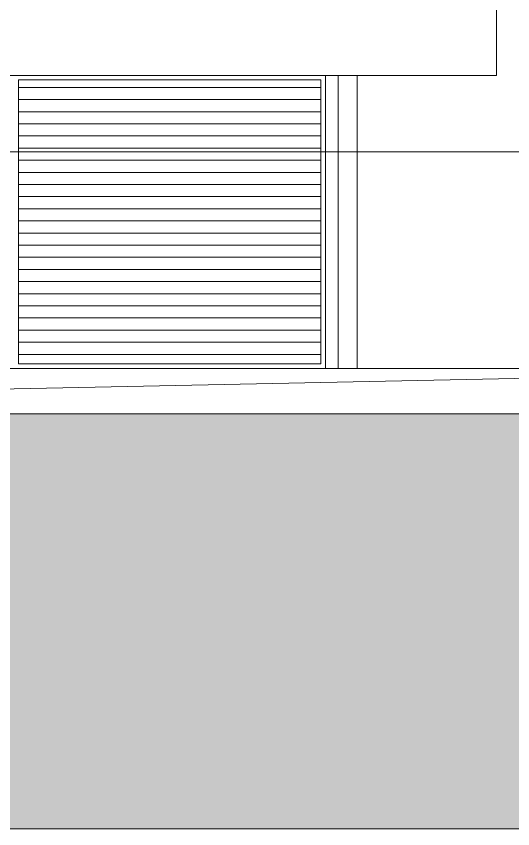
# Model space of a CAD drawing. Header units: metres. Extents: x -45 to 1930, y -347 to 488.
# Drawn here: x 162.56 to 166.46, y -230.52 to -224.14 of the extents above; entities that cross this region are included whole.
import ezdxf

# ---------------------------------------------------------------- set-up
doc = ezdxf.new("R2010")
doc.units = ezdxf.units.M
doc.layers.add('FLOATINGWINDOWS', color=2, linetype='Continuous', plot=False)
for name, color, linetype in [('SRAFY', 3, 'Continuous'), ('srafy sklo', 252, 'Continuous'), ('ZARIZOVAKY', 251, 'Continuous')]:
    doc.layers.add(name, color=color, linetype=linetype)

msp = doc.modelspace()

# ---------------------------------------------------------------- hatches: boundary and pattern name
at = {"layer": 'SRAFY', "linetype": 'Continuous', "lineweight": 0}
msp.add_hatch(color=251, dxfattribs=at).paths.add_polyline_path([(91.911552, -228.810463), (104.993653, -228.406681), (122.596946, -227.884686), (160.264546, -227.111327), (160.264546, -227.261327), (171.7212, -227.261327), (171.71783, -227.029294), (208.927433, -226.550192), (208.921893, -230.518235), (91.911552, -230.518235)])
at = {"layer": 'srafy sklo', "linetype": 'Continuous', "lineweight": 0}
h = msp.add_hatch(dxfattribs=at)
h.set_pattern_fill('LINE', color=256, scale=0.03, style=0)
h.set_pattern_definition([(0, (25.48285, -140.40241), (0, 0.09525), [])])
h.paths.add_polyline_path([(164.956694, -226.869454), (164.956694, -224.639454), (162.582371, -224.639454), (162.582371, -226.869454)])
h.paths.add_polyline_path([(162.512371, -226.869454), (162.512371, -224.639454), (160.103048, -224.639454), (160.103048, -226.869454)])

# ---------------------------------------------------------------- linework, layer by layer
at = {"layer": 'FLOATINGWINDOWS', "linetype": 'Continuous', "lineweight": 0, "flags": 128}
msp.add_lwpolyline([(91.911552, -228.810463), (104.993653, -228.406681), (122.596946, -227.884686), (160.264546, -227.111327), (160.264546, -227.261327), (171.7212, -227.261327), (171.71783, -227.029294), (208.927433, -226.550192), (208.921893, -230.518235), (91.911552, -230.518235)], close=True, dxfattribs=at)
at = {"layer": 'SRAFY', "linetype": 'Continuous', "lineweight": 0}
for p, q in [((170.340622, -226.904454), (122.596946, -227.884686)), ((170.340622, -226.904454), (137.595992, -226.904454)), ((160.264546, -227.261327), (171.7212, -227.261327))]:
    msp.add_line(p, q, dxfattribs=at)
at = {"layer": 'srafy sklo', "linetype": 'Continuous', "lineweight": 0}
for p, q in [((166.335269, -217.004454), (166.335269, -224.604454)), ((159.335269, -224.604454), (166.335269, -224.604454)), ((164.991694, -224.604454), (164.991694, -226.904454)), ((165.091694, -224.604454), (165.091694, -226.904454)), ((165.241596, -224.604454), (165.241596, -226.904454))]:
    msp.add_line(p, q, dxfattribs=at)
msp.add_lwpolyline([(162.582371, -224.639454), (164.956694, -224.639454), (164.956694, -226.869454), (162.582371, -226.869454)], close=True, dxfattribs=at)
at = {"layer": 'ZARIZOVAKY', "linetype": 'Continuous', "lineweight": 0}
msp.add_line((170.340622, -225.204454), (159.116274, -225.204454), dxfattribs=at)

doc.saveas('drawing.dxf')
